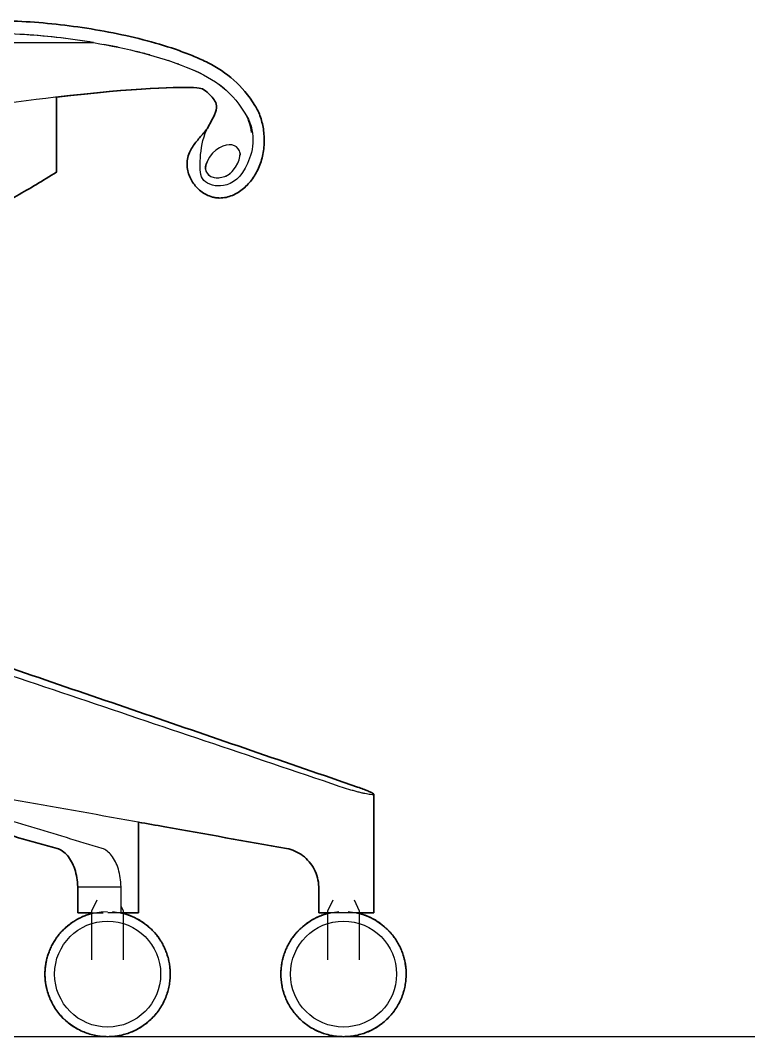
# Model space of a CAD drawing. Header units: millimetres. Extents: x 0 to 2114, y 0 to 2075.
# Drawn here: x 1756.2 to 2114, y 1172.6 to 1667.9 of the extents above; entities that cross this region are included whole.
import ezdxf

# ---------------------------------------------------------------- set-up
doc = ezdxf.new("R2010")
doc.units = ezdxf.units.MM
doc.layers.add('Blocks', color=7, linetype='Continuous')
for name, color, linetype, lineweight, true_color in [('Blocks$Inner', 7, 'Continuous', 25, 0x007f00), ('Blocks$Outline', 7, 'Continuous', 35, 0xff3f3f), ('Groud', 7, 'Continuous', 25, 0x243775)]:
    doc.layers.add(name, color=color, linetype=linetype, lineweight=lineweight, true_color=true_color)

# ---------------------------------------------------------------- blocks, each defined once
blk = doc.blocks.new('Setu Side Chair SIde')
at = {"layer": 'Blocks$Inner'}
for p, q in [((512.02, 484.44), (620.23, 484.44)), ((602.08, 457.86), (602.08, 421.33)), ((612.47, 73.03), (633.59, 73.03)), ((633.59, 60.33), (627.07, 60.33))]:
    blk.add_line(p, q, dxfattribs=at)
for points in [[(756.72, 118.09), (756.72, 60.33), (740.38, 60.33), (729.9, 60.33), (729.9, 73.03)], [(642.01, 104.55), (642.01, 60.33), (639.81, 60.33), (633.59, 60.33), (633.59, 73.03)], [(612.47, 73.03), (612.47, 60.33), (624.89, 60.33)], [(619.39, 37.46), (619.39, 61.32), (621.91, 66.72)], [(734.32, 37.46), (734.32, 61.32), (736.84, 66.72)], [(747.08, 66.72), (749.6, 61.32), (749.6, 37.46)], [(633.68, 63.43), (634.67, 61.32), (634.67, 37.46)]]:
    blk.add_lwpolyline(points, dxfattribs=at)
at = {"layer": 'Blocks$Inner', "extrusion": (0, 0, -1)}
for centre, radius, start, end in [((-627.03, 30.51), 30.51, 270, 90), ((-627.03, 30.51), 30.51, 94.3396, 270), ((-741.96, 30.51), 30.51, 270, 85.6604), ((-741.96, 30.51), 30.51, 94.3396, 270), ((-627.03, 30.51), 25.82, 270, 90), ((-627.03, 30.51), 25.82, 90, 270), ((-741.96, 30.51), 25.82, 270, 90), ((-741.96, 30.51), 25.82, 90, 270)]:
    blk.add_arc(centre, radius, start, end, dxfattribs=at)
at = {"layer": 'Blocks$Inner'}
for points, knots in [([(451.01, 480.07), (459.48, 481.8), (474.56, 484.74), (495.23, 488.38), (513.11, 491.15), (530.16, 493.27), (546.66, 494.69), (562.87, 495.35), (579.07, 495.19), (595.5, 494.16), (612.52, 492.21), (629.74, 489.32), (646.48, 485.49), (659.57, 481.48), (669.19, 477.79), (678.33, 473.64), (688.89, 466.88), (695.8, 458.7), (698.74, 453.8)], [0.9543626, 0.9543626, 0.9543626, 0.9543626, 1.018038, 1.0689399, 1.1198418, 1.1707437, 1.2216456, 1.2725475, 1.3234494, 1.3743513, 1.4252532, 1.4761551, 1.527057, 1.5779589, 1.6034098, 1.6288608, 1.6797627, 1.7306646, 1.7306646, 1.7306646, 1.7306646]), ([(618.34, 484.75), (612.06, 485.77), (601.06, 487.21), (590.44, 488.07), (585.95, 488.34)], [-1.44475671, -1.44475671, -1.44475671, -1.44475671, -1.38778614, -1.34524733, -1.34524733, -1.34524733, -1.34524733]), ([(620.23, 484.44), (636.35, 481.72), (666.7, 474.11), (686.74, 461.94), (693.61, 450.46)], [2.1141259, 2.1141259, 2.1141259, 2.1141259, 2.2606417, 2.3943273, 2.3943273, 2.3943273, 2.3943273]), ([(693.61, 450.46), (699.88, 441.5), (696.18, 421.98), (684.77, 412.84), (671.93, 416.2), (671.93, 426.07), (673.26, 440.86), (682.49, 452.6), (674.8, 461.42), (670.98, 463.4), (613.38, 461.37), (479.9, 440.99), (430.8, 432.77)], [2.3943273, 2.3943273, 2.3943273, 2.3943273, 2.4439956, 2.4962241, 2.5375141, 2.5790717, 2.6224412, 2.6678201, 2.7016478, 2.7821846, 2.9975888, 3.2627355, 3.2627355, 3.2627355, 3.2627355]), ([(698.74, 453.8), (699.93, 452.04), (701.73, 448.16), (703.23, 441.57), (703.46, 435.65), (702.94, 430.87), (701.86, 426.13), (699.57, 420.76), (695.67, 415.36), (691.62, 411.89), (687.87, 409.91), (684.79, 408.93), (682.02, 408.63), (679.72, 408.81), (677.52, 409.27), (675.01, 410.26), (671.53, 412.52), (668.84, 415.52), (666.96, 419.05), (666, 421.96), (665.6, 425.1), (665.94, 428.5), (667.13, 431.65), (668.7, 434.17), (670.44, 436.41), (672.82, 439.2), (674.81, 441.51), (676.2, 443.25)], [1.7306646, 1.7306646, 1.7306646, 1.7306646, 1.7453805, 1.760626, 1.7758715, 1.7834943, 1.791117, 1.8063625, 1.821608, 1.8368536, 1.8444763, 1.8520991, 1.8597218, 1.8635332, 1.8673446, 1.8749673, 1.8825901, 1.8978356, 1.9054584, 1.9130811, 1.9207039, 1.9283266, 1.9359494, 1.9435721, 1.9511949, 1.9588176, 1.9724893, 1.9724893, 1.9724893, 1.9724893]), ([(602.08, 421.33), (595.5, 417.15), (585.9, 411.4), (573.45, 404.76), (564.44, 400.17), (555.82, 395.92), (547.63, 391.99), (539.93, 388.36), (532.73, 385), (526.09, 381.91), (520.02, 379.08), (515.46, 376.92), (512.12, 375.33), (509.4, 373.99), (506.56, 372.59), (504.2, 371.39), (502.73, 370.59), (501.95, 370.15), (500.81, 369.53), (499.29, 368.71), (497.94, 367.85), (497.11, 367.19), (496.42, 366.6), (495.84, 366.05), (495.68, 365.89), (495.67, 365.89)], [0.063203, 0.063203, 0.063203, 0.063203, 0.174314, 0.229869, 0.285425, 0.34098, 0.396536, 0.452091, 0.507647, 0.563203, 0.618758, 0.674314, 0.702091, 0.729869, 0.771536, 0.813203, 0.834036, 0.844453, 0.854869, 0.896536, 0.938203, 0.959036, 0.979869, 1.021536, 1.063203, 1.063203, 1.063203, 1.063203]), ([(500.55, 206.08), (514.25, 201.64), (545.26, 191.47), (593.45, 174.96), (645.25, 157.24), (697.04, 139.45), (731.55, 127.58), (748.81, 121.64)], [38.6319059, 38.6319059, 38.6319059, 38.6319059, 38.7899545, 38.9899545, 39.1899545, 39.3899545, 39.5899545, 39.5899545, 39.5899545, 39.5899545]), ([(464.08, 130.11), (472.58, 127.85), (493.64, 122.2), (527.2, 112.79), (564.85, 102.26), (589.94, 95.22), (602.48, 91.69)], [0.0806662, 0.0806662, 0.0806662, 0.0806662, 0.25, 0.5, 0.75, 1, 1, 1, 1]), ([(624.37, 91.69), (612.77, 95.22), (589.59, 102.28), (554.79, 112.82), (523.92, 122.2), (504.61, 127.81), (496.91, 130.02)], [66.3499714, 66.3499714, 66.3499714, 66.3499714, 66.5999714, 66.8499714, 67.0999714, 67.2659387, 67.2659387, 67.2659387, 67.2659387]), ([(748.81, 121.64), (749.78, 121.29), (751.16, 120.79), (752.78, 120.18), (753.87, 119.73), (754.65, 119.38), (755.19, 119.14), (755.91, 118.78), (756.76, 118.26), (756.79, 117.85), (755.3, 117.89), (752.95, 118.31), (750.61, 118.84), (748.68, 119.33), (746.63, 119.88), (743.82, 120.7), (741.71, 121.36), (740.38, 121.82)], [39.589954, 39.589954, 39.589954, 39.589954, 39.673288, 39.714954, 39.756621, 39.798288, 39.819121, 39.839954, 39.923288, 40.034399, 40.14551, 40.256621, 40.312177, 40.367732, 40.423288, 40.478843, 40.589954, 40.589954, 40.589954, 40.589954])]:
    blk.add_open_spline(points, degree=3, knots=knots, dxfattribs=at)
for points in [[(620.23, 484.44), (608.24, 486.47), (584.24, 489.17), (548.17, 488.82), (524.08, 486.32), (512.02, 484.44)], [(632.16, 482.18), (629.83, 482.67), (627.48, 483.14), (625.11, 483.57)], [(647.59, 478.42), (645.41, 479.03), (643.19, 479.62), (640.94, 480.17)], [(661.78, 473.86), (660.06, 474.5), (658.3, 475.11), (656.51, 475.71)], [(673.6, 468.76), (672.15, 469.5), (670.67, 470.21), (669.14, 470.89)], [(684.7, 461.29), (683.66, 462.21), (682.59, 463.07), (681.49, 463.89)], [(693.61, 450.46), (695.29, 448.05), (696.48, 444.51), (696.98, 440.65)], [(687.74, 421.7), (697.32, 432.72), (686.97, 439.39), (678.17, 430.59)], [(678.17, 430.59), (668.15, 418.22), (682.67, 415.65), (687.74, 421.7)], [(674.82, 422.24), (674.59, 423.36), (674.76, 424.75), (675.5, 426.41)], [(691.47, 430.86), (691.55, 430.47), (691.58, 430.07), (691.57, 429.64)], [(675.07, 421.44), (676.78, 417.46), (684.36, 417.67), (687.74, 421.7)], [(740.38, 121.82), (718.46, 129.24), (674.61, 144.06), (608.83, 166.21), (543, 188.45), (498.99, 202.6), (476.96, 209.57)], [(714.18, 91.69), (694.41, 95.22), (654.89, 102.27), (595.57, 112.81), (536.33, 123.35), (496.76, 130.06), (476.96, 133.36)], [(602.48, 91.69), (603.39, 91.43), (605.12, 90.61), (607.53, 88.4), (609.57, 85.38), (611.13, 81.68), (612.16, 77.48), (612.43, 74.54), (612.47, 73.03)], [(633.59, 73.03), (633.55, 74.54), (633.3, 77.48), (632.36, 81.68), (630.91, 85.38), (629.03, 88.41), (626.81, 90.61), (625.21, 91.43), (624.37, 91.69)], [(729.9, 73.03), (729.84, 74.54), (729.41, 77.48), (727.8, 81.68), (725.33, 85.38), (722.13, 88.4), (718.34, 90.61), (715.61, 91.43), (714.18, 91.69)]]:
    blk.add_open_spline(points, degree=3, dxfattribs=at)
at = {"layer": 'Blocks$Outline'}
for points in [[(602.08, 421.33), (602.08, 457.86)], [(756.72, 60.33), (756.72, 118.09)], [(642.01, 60.33), (642.01, 104.55)], [(612.47, 73.03), (612.47, 60.33)], [(729.9, 73.03), (729.9, 60.33)], [(612.47, 60.33), (619.39, 60.33)], [(619.39, 60.33), (619.39, 60.06)], [(634.67, 60.06), (634.67, 60.33)], [(634.67, 60.33), (639.81, 60.33)], [(639.81, 60.33), (642.01, 60.33)], [(729.9, 60.33), (734.32, 60.33)], [(734.32, 60.33), (734.32, 60.06)], [(749.6, 60.06), (749.6, 60.33)], [(749.6, 60.33), (756.72, 60.33)]]:
    blk.add_lwpolyline(points, dxfattribs=at)
for points, knots in [([(698.74, 453.8), (695.8, 458.7), (688.89, 466.88), (678.33, 473.64), (669.19, 477.79), (659.57, 481.48), (646.48, 485.49), (629.74, 489.32), (612.52, 492.21), (595.5, 494.16), (579.07, 495.19), (562.87, 495.35), (546.66, 494.69), (530.16, 493.27), (513.59, 491.21), (502.2, 489.46), (496.59, 488.54)], [-1.7306646, -1.7306646, -1.7306646, -1.7306646, -1.6797627, -1.6288608, -1.6034098, -1.5779589, -1.527057, -1.4761551, -1.4252532, -1.3743513, -1.3234494, -1.2725475, -1.2216456, -1.1707437, -1.1198418, -1.0732594, -1.0732594, -1.0732594, -1.0732594]), ([(602.08, 457.86), (640.79, 462.34), (670.99, 463.4), (674.8, 461.42), (682.12, 453.02), (677.58, 446.44), (675.68, 442.61)], [-2.9966693, -2.9966693, -2.9966693, -2.9966693, -2.7821846, -2.7016478, -2.6678201, -2.6300369, -2.6300369, -2.6300369, -2.6300369]), ([(675.68, 442.61), (674.49, 441.14), (672.68, 439.04), (670.44, 436.41), (668.7, 434.17), (667.13, 431.65), (665.94, 428.5), (665.6, 425.1), (666, 421.96), (666.96, 419.05), (668.84, 415.52), (671.53, 412.52), (675.01, 410.26), (677.52, 409.27), (679.72, 408.81), (682.02, 408.63), (684.79, 408.93), (687.87, 409.91), (691.62, 411.89), (695.67, 415.36), (699.57, 420.76), (701.86, 426.13), (702.94, 430.87), (703.46, 435.65), (703.23, 441.57), (701.73, 448.16), (699.93, 452.04), (698.74, 453.8)], [-1.9707837, -1.9707837, -1.9707837, -1.9707837, -1.9588176, -1.9511949, -1.9435721, -1.9359494, -1.9283266, -1.9207039, -1.9130811, -1.9054584, -1.8978356, -1.8825901, -1.8749673, -1.8673446, -1.8635332, -1.8597218, -1.8520991, -1.8444763, -1.8368536, -1.821608, -1.8063625, -1.791117, -1.7834943, -1.7758715, -1.760626, -1.7453805, -1.7306646, -1.7306646, -1.7306646, -1.7306646]), ([(495.67, 365.89), (495.68, 365.89), (495.84, 366.05), (496.42, 366.6), (497.11, 367.19), (497.94, 367.85), (499.29, 368.71), (500.81, 369.53), (501.95, 370.15), (502.73, 370.59), (504.2, 371.39), (506.56, 372.59), (509.4, 373.99), (512.12, 375.33), (515.46, 376.92), (520.02, 379.08), (526.09, 381.91), (532.73, 385), (539.93, 388.36), (547.63, 391.99), (555.82, 395.92), (564.44, 400.17), (573.45, 404.76), (585.9, 411.4), (595.5, 417.15), (602.08, 421.33)], [-1.063203, -1.063203, -1.063203, -1.063203, -1.021536, -0.979869, -0.959036, -0.938203, -0.896536, -0.854869, -0.844453, -0.834036, -0.813203, -0.771536, -0.729869, -0.702091, -0.674314, -0.618758, -0.563203, -0.507647, -0.452091, -0.396536, -0.34098, -0.285425, -0.229869, -0.174314, -0.063203, -0.063203, -0.063203, -0.063203]), ([(748.81, 121.64), (731.55, 127.58), (697.04, 139.45), (645.25, 157.24), (593.45, 174.96), (545.26, 191.47), (514.25, 201.64), (500.55, 206.08)], [-39.5899545, -39.5899545, -39.5899545, -39.5899545, -39.3899545, -39.1899545, -38.9899545, -38.7899545, -38.6319059, -38.6319059, -38.6319059, -38.6319059]), ([(464.07, 130.11), (472.58, 127.85), (493.64, 122.2), (527.2, 112.79), (564.85, 102.26), (589.94, 95.22), (602.48, 91.69)], [0.0806662, 0.0806662, 0.0806662, 0.0806662, 0.25, 0.5, 0.75, 1, 1, 1, 1]), ([(756.72, 118.09), (756.71, 118.09), (756.71, 118.16), (756.55, 118.39), (755.91, 118.78), (755.19, 119.14), (754.65, 119.38), (753.87, 119.73), (752.78, 120.18), (751.16, 120.79), (749.78, 121.29), (748.81, 121.64)], [-39.9804283, -39.9804283, -39.9804283, -39.9804283, -39.9804283, -39.9232878, -39.8399545, -39.8191212, -39.7982878, -39.7566212, -39.7149545, -39.6732878, -39.5899545, -39.5899545, -39.5899545, -39.5899545]), ([(642.01, 104.55), (646.3, 103.79), (670.36, 99.51), (694.41, 95.22), (714.18, 91.69)], [-98.5789279, -98.5789279, -98.5789279, -98.5789279, -98.5246688, -98.2746688, -98.2746688, -98.2746688, -98.2746688])]:
    blk.add_open_spline(points, degree=3, knots=knots, dxfattribs=at)
for points in [[(602.48, 91.69), (603.39, 91.43), (605.12, 90.61), (607.53, 88.4), (609.57, 85.38), (611.13, 81.68), (612.16, 77.48), (612.43, 74.54), (612.47, 73.03)], [(714.18, 91.69), (715.61, 91.43), (718.34, 90.61), (722.13, 88.4), (725.33, 85.38), (727.8, 81.68), (729.41, 77.48), (729.84, 74.54), (729.9, 73.03)]]:
    blk.add_open_spline(points, degree=3, dxfattribs=at)
for points, weights, knots in [([(619.39, 60.06), (596.51, 54.14), (596.51, 30.51), (596.51, 0), (627.03, 0)], [0.916994176021, 0.757165175941, 1, 0.707106781187, 1], [-181.220512, -181.220512, -181.220512, -141.481505, -141.481505, -93.55063, -93.55063, -93.55063]), ([(627.03, 0), (656.41, 0), (657.52, 29.36), (658.45, 53.9), (634.67, 60.06)], [1, 0.720368348296, 1, 0.754970765822, 0.939358768469], [-93.55063, -93.55063, -93.55063, -46.775315, -46.775315, -5.788111, -5.788111, -5.788111]), ([(734.32, 60.06), (710.54, 53.9), (711.47, 29.36), (712.58, 0), (741.96, 0)], [0.93935876847, 0.754970765822, 1, 0.720368348296, 1], [-181.313148, -181.313148, -181.313148, -140.325944, -140.325944, -93.55063, -93.55063, -93.55063]), ([(741.96, 0), (771.34, 0), (772.45, 29.36), (773.38, 53.9), (749.6, 60.06)], [1, 0.720368348295, 1, 0.754970765821, 0.93935876847], [-93.55063, -93.55063, -93.55063, -46.775315, -46.775315, -5.788111, -5.788111, -5.788111])]:
    blk.add_rational_spline(points, weights, degree=2, knots=knots, dxfattribs=at)

msp = doc.modelspace()

# ---------------------------------------------------------------- linework, layer by layer
at = {"layer": 'Groud'}
msp.add_lwpolyline([(2113.96, 1172.58), (1171.71, 1172.58)], dxfattribs=at)

# ---------------------------------------------------------------- block references
at = {"layer": 'Blocks'}
msp.add_blockref('Setu Side Chair SIde', (1171.71, 1172.58), dxfattribs=at)

doc.saveas('drawing.dxf')
